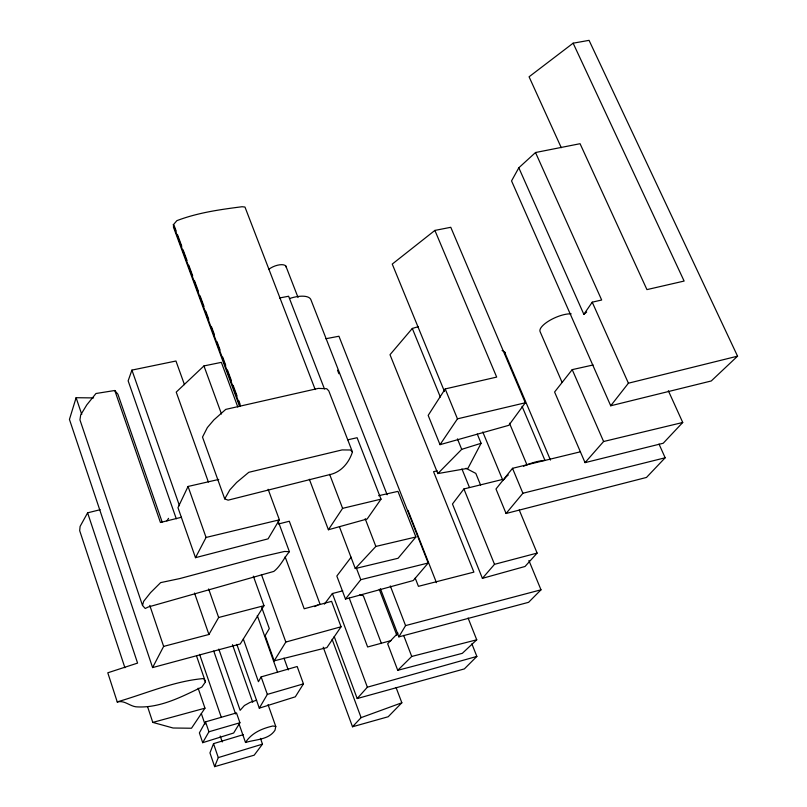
<?xml version="1.0" encoding="UTF-8"?>
<svg xmlns="http://www.w3.org/2000/svg" width="807" height="807" viewBox="0 0 807 807"><rect width="100%" height="100%" fill="white"/><g stroke="black" fill="none" stroke-linecap="round" stroke-linejoin="round"><path stroke-width="1.21" d="M117.277 702.04L117.277 701.858C145.845 693.627 173.747 681.148 203.606 678.546L205.462 681.885L201.861 687.07C181.827 696.683 160.674 707.89 137.836 706.922C130.351 707.103 124.873 699.76 117.277 702.04L107.785 672.796L137.583 663.102L87.61 512.828L100.139 509.721M268.045 704.622L275.782 726.492L274.995 730.224C268.741 739.858 255.859 739.333 246.014 742.359L245.51 742.49L238.902 723.486M142.506 605.472L143.646 601.346L150.556 592.641L160.633 582.624L179.83 578.558L258.553 557.455L284.498 551.463L289.39 551.685C283.963 557.99 280.564 566.171 273.825 571.417L148.317 606.975L145.24 608.478L142.506 605.472L79.943 419.862L80.71 414.869L86.823 404.842L95.972 393.513L114.796 390.497L117.913 394.24L162.146 522.028M93.572 397.912L76.11 397.71L69.442 419.418L152.594 667.581L240.244 643.986L263.98 605.704L253.348 576.148M184.46 384.657L175.956 361.011L131.924 370.1L128.142 380.843L176.289 518.8M243.341 734.652L213.522 743.651L209.951 752.891L214.632 766.65L254.175 755.191L262.487 744.145L260.469 738.395M214.632 766.65L218.283 757.602L213.522 743.651M352.447 451.97C348.856 463.047 340.806 472.65 328.883 474.809L228.129 500.158L224.729 498.887L202.507 437.091L207.369 427.559L213.905 419.882L225.758 409.391L318.341 388.389L326.734 388.732L328.802 390.911L352.447 451.97L350.46 449.993L342.067 449.923L248.788 472.307L236.622 482.475L229.864 489.849L224.729 498.887M218.758 479.439L188.051 486.46L177.974 507.664L195.486 557.677L268.095 538.844L279.393 519.839L268.136 489.284M87.61 512.828L80.105 526.406L79.681 530.663L124.914 667.752M152.594 667.581L163.639 646.397L149.769 605.401M195.486 557.677L206.067 537.452L188.051 486.46M477.27 434.035L481.093 443.295L467.969 468.312L437.818 473.578L390.003 354.697L412.306 328.449L418.258 326.684M573.131 43.185L684.124 281.058L646.942 289.612L580.062 143.707L535.515 152.523L518.82 167.785L511.547 180.909L610.717 405.78L711.249 380.975L737.558 356.169L589.06 40.35L573.131 43.185L529.079 76.796L561.279 147.701M205.543 721.851L199.379 732.887L202.698 742.682L233.657 733.008L239.921 722.759L236.491 712.904L205.543 721.851L208.932 731.778L202.698 742.682M236.834 644.359L259.299 708.163L295.322 696.814L303.452 683.872L297.178 666.511L261.135 676.902L258.432 681.713L243.331 639.013M163.639 646.397L208.922 634.484L218.647 617.496L263.98 605.704M259.299 708.163L267.339 694.403L303.452 683.872M380.43 588.717L398.86 636.874L405.568 625.596L540.993 589.816L528.908 560.522M261.71 607.459L269.296 628.572L265.15 635.623L274.178 660.842L285.829 642.049L341.058 626.777L331.586 601.346L304.199 608.771L285.123 556.81M434.892 230.419L496.678 377.091L445.192 388.934L428.174 415.393L440.017 444.667L508.803 425.319L525.307 402.784L450.78 227.292L434.892 230.419L392.252 264.081L444.496 391.536M166.898 520.888L168.552 518.346M309.343 479.237L328.399 529.755L342.602 508.349L381.025 499.15L357.108 437.717L347.878 439.795M198.139 688.21L204.968 708.183L191.491 728.237L173.091 728.005L152.795 722.406L147.661 706.932M440.017 444.667L457.458 418.843L525.307 402.784M341.058 626.777L326.885 647.618L274.178 660.842M518.82 167.785L583.844 314.337L592.237 302.181L601.669 300.012L535.515 152.523M381.025 499.15L367.155 518.992L328.399 529.755M324.374 604.15L332.393 593.518L342.723 590.845M351.126 557.223L336.832 576.037L345.477 599.056L413.255 580.546L428.194 563.014L338.94 336.237L325.846 338.728M502.569 479.449L463.914 488.961L452.465 504.002L482.394 578.347L525.024 566.484L537.119 553.088L519.244 510.004M610.717 405.78L628.411 383.204L737.558 356.169M593.095 364.986L572.213 369.636L554.591 392.01L585.045 462.633L663.193 443.265L682.742 422.485L668.337 390.719M345.477 599.056L360.779 579.688L428.194 563.014M580.243 451.839L512.506 468.312L495.982 489.002L506.07 513.484L646.488 477.441L665.16 457.781L659.026 444.072M506.07 513.484L522.896 493.248L665.16 457.781M378.634 495.7L397.962 491.372L415.898 536.988L398.073 558.273L355.282 568.542L339.414 526.739M240.294 406.355L173.293 224.81L176.894 220.644C197.786 212.665 220.008 209.568 242.07 206.733L244.965 207.036L315.214 389.569M482.394 578.347L494.509 564.325L537.119 553.088M585.045 462.633L603.596 441.51L682.742 422.485M334.189 636.511L357.188 698.549L367.367 687.191L476.856 656.424L471.873 643.825M355.282 568.542L375.85 546.43L415.898 536.988M245.51 742.49C251.673 732.806 262.114 728.55 272.786 725.997L275.782 726.492M323.224 647.184L352.508 726.764L361.102 717.635L401.846 702.776L396.055 687.473M397.952 633.071L387.653 643.754L397.74 670.314L462.32 653.327L476.735 639.81L468.08 617.991M401.846 702.776L388.197 716.747L352.508 726.764M437.818 473.578L461.715 449.338L481.093 443.295M540.993 589.816L528.595 602.315L398.86 636.874M476.856 656.424L464.358 668.912L357.188 698.549M397.74 670.314L411.731 656.454L476.735 639.81M237.813 407.021L221.36 362.363L203.949 365.924L176.219 392.111L208.377 482.031M583.844 314.337L586.659 312.077M314.669 606.622L317.928 605.048M523.561 466.224L527.657 464.499A26.086 7.485 -22.5 0 1 544.967 460.414L522.068 406.375M256.586 700.204L249.817 702.514L244.38 705.54L240.143 710.311L218.808 649.09M218.283 757.602L262.487 744.145M208.932 731.778L239.921 722.759M152.795 722.406L204.968 708.183M391.153 640.576L367.629 646.982L349.239 598.098M278.395 524.015L289.31 521.251L320.097 604.372M181.484 517.257L160.442 522.492L114.796 390.497M206.067 537.452L279.393 519.839M437.233 470.834L433.561 471.681L473.891 572.123L418.43 586.326L415.222 578.105M279.515 297.985L288.603 296.24L324.454 388.944M359.922 594.638L363.362 595.818L381.449 643.552M173.293 224.81L173.969 225.113L173.394 226.959L239.386 405.82M465.972 468.292L475.817 473.396L480.579 485.037M592.237 302.181L628.411 383.204M572.213 369.636L603.596 441.51M562.106 382.437L540.085 331.616A19.469 6.718 -23.8 0 1 550.132 320.187A19.469 6.718 -23.8 0 1 571.174 313.852M504.536 351.943L550.465 460.081M509.479 423.211L526.941 464.802M512.506 468.312L522.896 493.248M482.798 431.987L502.932 480.599M445.192 388.934L457.458 418.843M412.306 328.449L440.34 397.034M457.438 438.877L461.715 449.338M461.927 468.938L469.472 487.478M463.914 488.961L494.509 564.325M407.999 510.367L436.466 582.684M387.128 494.752L310.947 299.851A21.87 8.837 -21.1 0 0 289.632 298.499M337.518 370.221L338.9 373.732M285.849 266.068L298.055 297.501M365.198 518.75L375.85 546.43M390.295 585.912L405.568 625.596M403.641 635.371L411.731 656.454M379.25 589.322L396.792 635.17M329.619 474.314L342.602 508.349M356.331 567.967L360.779 579.688M332.393 593.518L367.367 687.191M332.111 639.305L361.102 717.635M174.403 226.293L176.138 231.004M177.449 234.544L181.797 246.327M183.098 249.857L187.012 260.459M188.757 265.17L192.671 275.782M194.406 280.493L198.32 291.095M200.065 295.806L203.979 306.408M205.714 311.129L208.761 319.37M211.373 326.442L214.42 334.693M217.033 341.754L220.069 350.006M222.682 357.077L225.728 365.319M227.463 370.04L231.387 380.642M233.122 385.353L237.036 395.955M238.781 400.665L240.083 404.206M278.082 520.979L289.39 551.685M203.949 365.924L221.491 414.001M261.428 574.513L285.829 642.049M283.983 658.098L288.25 669.951M257.302 615.61L277.578 672.271M261.135 676.902L267.339 694.403M232.497 644.652L252.712 702.211M131.924 370.1L179.457 505.696M208.64 588.949L218.647 617.496M194.517 593.044L208.922 634.484M213.724 651.007L235.604 713.973M199.591 654.346L221.35 717.494M196.555 655.99L205.462 681.885M220.19 736.004L222.238 741.956M201.326 713.549L204.978 724.272M76.11 397.71L81.749 414.405M268.802 269.346A10.693 4.529 -21.1 0 1 279.807 264.787A10.693 4.529 -21.1 0 1 286.233 267.188M504.153 479.378A26.086 7.485 -22.5 0 1 508.269 474.99M502.075 350.571A25.531 8.786 -22.8 0 1 505.424 354.061"/></g></svg>
